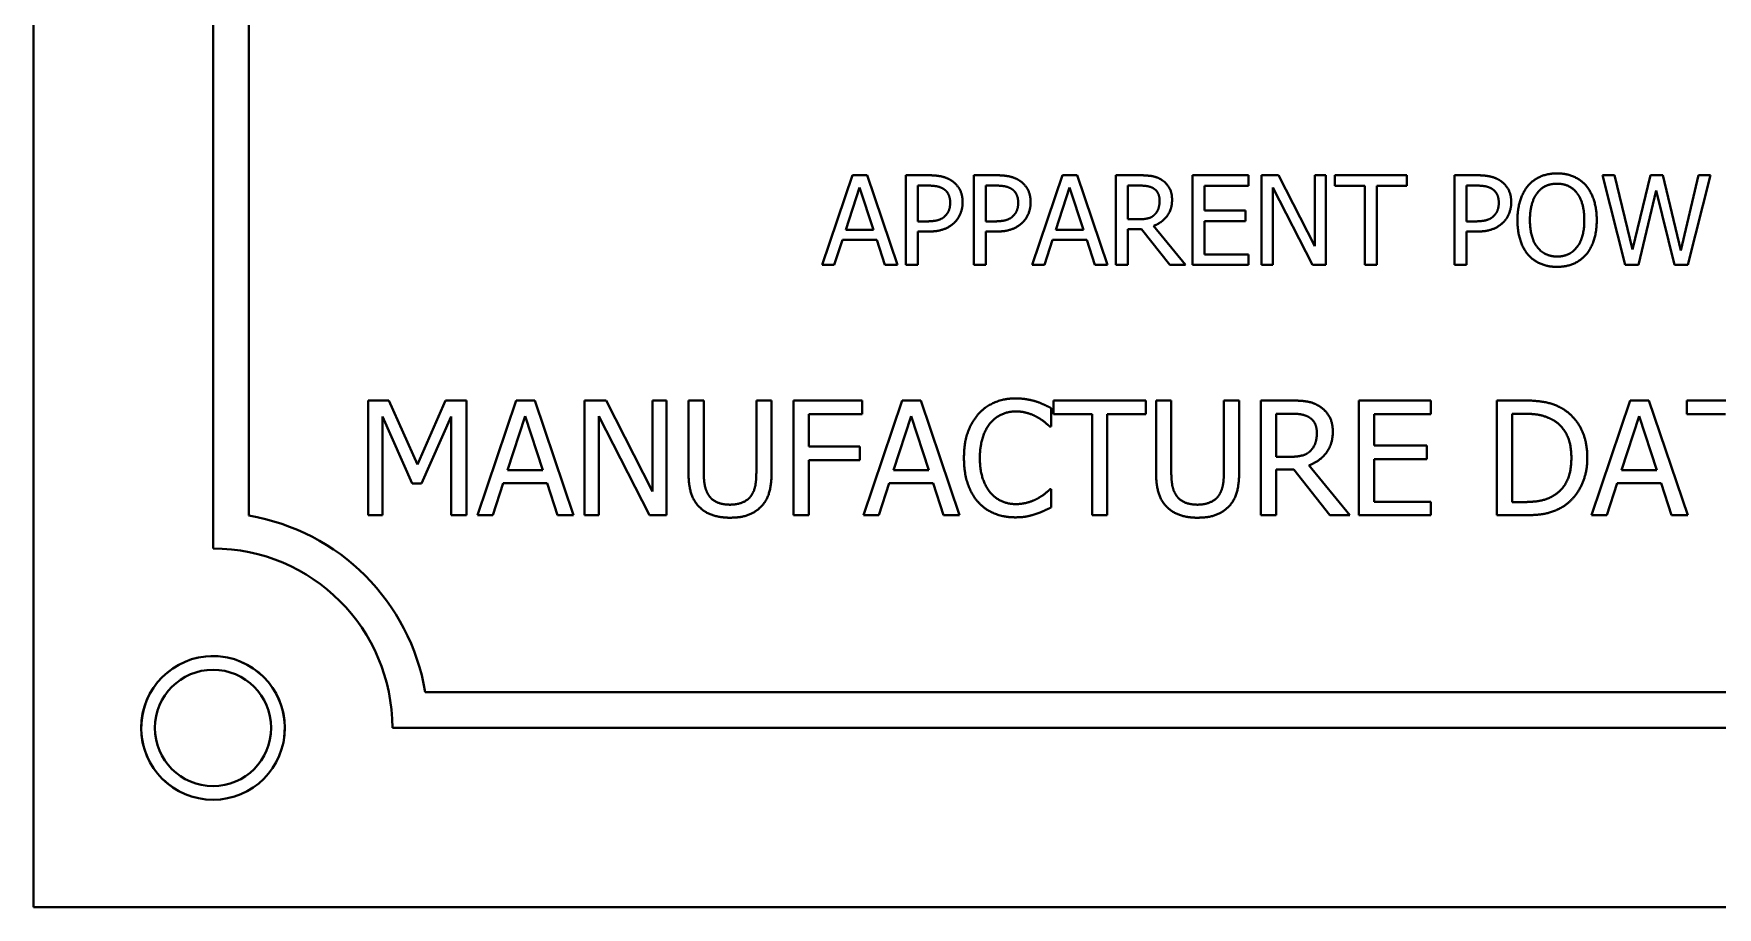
# Model space of a CAD drawing. Header units: inches. Extents: x 6934 to 18973, y 4254 to 7629.
# Drawn here: x 9888.07 to 9935.01, y 5475.74 to 5500.09 of the extents above; entities that cross this region are included whole.
import ezdxf

# ---------------------------------------------------------------- set-up
doc = ezdxf.new("R2010")
doc.units = ezdxf.units.IN
doc.header["$MEASUREMENT"] = 0
doc.layers.add('POWER SUPPLY CASE OUTLINE$0$가시적인 것(ISO)', color=3, linetype='Continuous', lineweight=40, true_color=0x00ff00)
doc.layers.add('POWER SUPPLY CASE OUTLINE$0$가시적인 좁은 것(ISO)', color=3, linetype='Continuous', lineweight=35, true_color=0x00ff00)

msp = doc.modelspace()

# ---------------------------------------------------------------- linework, layer by layer
at = {"layer": 'POWER SUPPLY CASE OUTLINE$0$가시적인 것(ISO)'}
for p, q in [((9888.072, 5475.744), (9888.072, 5570.744)), ((9893.072, 5560.744), (9893.072, 5485.744)), ((9894.072, 5486.66), (9894.072, 5559.828)), ((9910.056, 5493.645), (9910.899, 5496.145)), ((9910.899, 5496.145), (9911.308, 5496.145)), ((9911.308, 5496.145), (9912.151, 5493.645)), ((9912.388, 5496.145), (9913.016, 5496.145)), ((9912.388, 5493.645), (9912.388, 5496.145)), ((9914.284, 5496.145), (9914.912, 5496.145)), ((9914.284, 5493.645), (9914.284, 5496.145)), ((9915.911, 5493.645), (9916.754, 5496.145)), ((9916.754, 5496.145), (9917.163, 5496.145)), ((9917.163, 5496.145), (9918.006, 5493.645)), ((9918.243, 5493.645), (9918.243, 5496.145)), ((9918.243, 5496.145), (9918.887, 5496.145)), ((9920.376, 5493.645), (9920.376, 5496.145)), ((9920.376, 5496.145), (9921.94, 5496.145)), ((9921.94, 5496.145), (9921.94, 5495.849)), ((9922.305, 5493.645), (9922.305, 5496.145)), ((9922.305, 5496.145), (9922.777, 5496.145)), ((9922.777, 5496.145), (9923.784, 5494.165)), ((9923.784, 5494.165), (9923.784, 5496.145)), ((9923.784, 5496.145), (9924.094, 5496.145)), ((9924.094, 5496.145), (9924.094, 5493.645)), ((9924.345, 5495.849), (9924.345, 5496.145)), ((9924.345, 5496.145), (9926.355, 5496.145)), ((9926.355, 5496.145), (9926.355, 5495.849)), ((9927.682, 5493.645), (9927.682, 5496.145)), ((9927.682, 5496.145), (9928.31, 5496.145)), ((9932.441, 5493.645), (9931.802, 5496.145)), ((9931.802, 5496.145), (9932.145, 5496.145)), ((9932.145, 5496.145), (9932.647, 5494.072)), ((9932.647, 5494.072), (9933.146, 5496.145)), ((9933.146, 5496.145), (9933.484, 5496.145)), ((9933.484, 5496.145), (9933.986, 5494.048)), ((9933.986, 5494.048), (9934.487, 5496.145)), ((9934.813, 5496.145), (9934.185, 5493.645)), ((9934.487, 5496.145), (9934.813, 5496.145)), ((9911.095, 5495.804), (9910.71, 5494.627)), ((9911.482, 5494.627), (9911.095, 5495.804)), ((9912.72, 5495.857), (9912.72, 5494.86)), ((9912.996, 5495.857), (9912.72, 5495.857)), ((9914.616, 5495.857), (9914.616, 5494.86)), ((9914.892, 5495.857), (9914.616, 5495.857)), ((9916.95, 5495.804), (9916.565, 5494.627)), ((9917.337, 5494.627), (9916.95, 5495.804)), ((9918.575, 5495.857), (9918.575, 5494.917)), ((9918.905, 5495.857), (9918.575, 5495.857)), ((9921.94, 5495.849), (9920.708, 5495.849)), ((9920.708, 5495.849), (9920.708, 5495.164)), ((9923.721, 5493.645), (9922.615, 5495.8)), ((9922.615, 5495.8), (9922.615, 5493.645)), ((9925.184, 5495.849), (9924.345, 5495.849)), ((9925.184, 5493.645), (9925.184, 5495.849)), ((9925.516, 5495.849), (9925.516, 5493.645)), ((9926.355, 5495.849), (9925.516, 5495.849)), ((9928.289, 5495.857), (9928.014, 5495.857)), ((9928.014, 5495.857), (9928.014, 5494.86)), ((9933.304, 5495.719), (9932.809, 5493.645)), ((9933.812, 5493.645), (9933.304, 5495.719)), ((9912.72, 5494.86), (9912.947, 5494.86)), ((9914.616, 5494.86), (9914.843, 5494.86)), ((9918.575, 5494.917), (9918.867, 5494.917)), ((9919.288, 5494.732), (9920.178, 5493.645)), ((9920.708, 5495.164), (9921.857, 5495.164)), ((9920.708, 5494.868), (9920.708, 5493.94)), ((9921.857, 5494.868), (9920.708, 5494.868)), ((9921.857, 5495.164), (9921.857, 5494.868)), ((9928.014, 5494.86), (9928.241, 5494.86)), ((9910.619, 5494.344), (9910.392, 5493.645)), ((9911.574, 5494.344), (9910.619, 5494.344)), ((9910.71, 5494.627), (9911.482, 5494.627)), ((9911.8, 5493.645), (9911.574, 5494.344)), ((9913.002, 5494.576), (9912.72, 5494.576)), ((9912.72, 5494.576), (9912.72, 5493.645)), ((9914.898, 5494.576), (9914.616, 5494.576)), ((9914.616, 5494.576), (9914.616, 5493.645)), ((9916.474, 5494.344), (9916.247, 5493.645)), ((9917.428, 5494.344), (9916.474, 5494.344)), ((9916.565, 5494.627), (9917.337, 5494.627)), ((9917.655, 5493.645), (9917.428, 5494.344)), ((9918.956, 5494.639), (9918.575, 5494.639)), ((9918.575, 5494.639), (9918.575, 5493.645)), ((9919.746, 5493.645), (9918.956, 5494.639)), ((9928.296, 5494.576), (9928.014, 5494.576)), ((9928.014, 5494.576), (9928.014, 5493.645)), ((9920.708, 5493.94), (9921.94, 5493.94)), ((9921.94, 5493.94), (9921.94, 5493.645)), ((9910.392, 5493.645), (9910.056, 5493.645)), ((9912.151, 5493.645), (9911.8, 5493.645)), ((9912.72, 5493.645), (9912.388, 5493.645)), ((9914.616, 5493.645), (9914.284, 5493.645)), ((9916.247, 5493.645), (9915.911, 5493.645)), ((9918.006, 5493.645), (9917.655, 5493.645)), ((9918.575, 5493.645), (9918.243, 5493.645)), ((9920.178, 5493.645), (9919.746, 5493.645)), ((9921.94, 5493.645), (9920.376, 5493.645)), ((9922.615, 5493.645), (9922.305, 5493.645)), ((9924.094, 5493.645), (9923.721, 5493.645)), ((9925.516, 5493.645), (9925.184, 5493.645)), ((9928.014, 5493.645), (9927.682, 5493.645)), ((9932.809, 5493.645), (9932.441, 5493.645)), ((9934.185, 5493.645), (9933.812, 5493.645)), ((9897.396, 5486.669), (9897.396, 5489.869)), ((9897.396, 5489.869), (9897.977, 5489.869)), ((9897.977, 5489.869), (9898.776, 5488.088)), ((9898.776, 5488.088), (9899.549, 5489.869)), ((9899.549, 5489.869), (9900.14, 5489.869)), ((9900.14, 5489.869), (9900.14, 5486.669)), ((9900.443, 5486.669), (9901.522, 5489.869)), ((9901.522, 5489.869), (9902.046, 5489.869)), ((9902.046, 5489.869), (9903.125, 5486.669)), ((9903.428, 5486.669), (9903.428, 5489.869)), ((9903.428, 5489.869), (9904.032, 5489.869)), ((9904.032, 5489.869), (9905.321, 5487.336)), ((9905.321, 5487.336), (9905.321, 5489.869)), ((9905.321, 5489.869), (9905.718, 5489.869)), ((9905.718, 5489.869), (9905.718, 5486.669)), ((9906.327, 5487.873), (9906.327, 5489.869)), ((9906.327, 5489.869), (9906.753, 5489.869)), ((9906.753, 5489.869), (9906.753, 5487.873)), ((9908.218, 5487.862), (9908.218, 5489.869)), ((9908.218, 5489.869), (9908.643, 5489.869)), ((9908.643, 5489.869), (9908.643, 5487.873)), ((9909.253, 5486.669), (9909.253, 5489.869)), ((9909.253, 5489.869), (9911.166, 5489.869)), ((9911.166, 5489.869), (9911.166, 5489.491)), ((9911.203, 5486.669), (9912.281, 5489.869)), ((9912.281, 5489.869), (9912.805, 5489.869)), ((9912.805, 5489.869), (9913.884, 5486.669)), ((9916.433, 5489.657), (9916.433, 5489.143)), ((9916.503, 5489.491), (9916.503, 5489.869)), ((9916.503, 5489.869), (9919.076, 5489.869)), ((9919.076, 5489.869), (9919.076, 5489.491)), ((9919.361, 5487.873), (9919.361, 5489.869)), ((9919.361, 5489.869), (9919.786, 5489.869)), ((9919.786, 5489.869), (9919.786, 5487.873)), ((9921.251, 5487.862), (9921.251, 5489.869)), ((9921.251, 5489.869), (9921.677, 5489.869)), ((9921.677, 5489.869), (9921.677, 5487.873)), ((9922.286, 5486.669), (9922.286, 5489.869)), ((9922.286, 5489.869), (9923.111, 5489.869)), ((9925.017, 5486.669), (9925.017, 5489.869)), ((9925.017, 5489.869), (9927.018, 5489.869)), ((9927.018, 5489.869), (9927.018, 5489.491)), ((9928.86, 5489.869), (9929.588, 5489.869)), ((9928.86, 5486.669), (9928.86, 5489.869)), ((9931.5, 5486.669), (9932.578, 5489.869)), ((9932.578, 5489.869), (9933.102, 5489.869)), ((9933.102, 5489.869), (9934.181, 5486.669)), ((9934.158, 5489.491), (9934.158, 5489.869)), ((9934.158, 5489.869), (9936.73, 5489.869)), ((9898.62, 5487.551), (9897.793, 5489.426)), ((9897.793, 5489.426), (9897.793, 5486.669)), ((9899.715, 5489.426), (9898.88, 5487.551)), ((9899.715, 5486.669), (9899.715, 5489.426)), ((9901.774, 5489.434), (9901.281, 5487.927)), ((9902.269, 5487.927), (9901.774, 5489.434)), ((9905.241, 5486.669), (9903.825, 5489.428)), ((9903.825, 5489.428), (9903.825, 5486.669)), ((9911.166, 5489.491), (9909.678, 5489.491)), ((9909.678, 5489.491), (9909.678, 5488.588)), ((9912.533, 5489.434), (9912.04, 5487.927)), ((9913.028, 5487.927), (9912.533, 5489.434)), ((9916.433, 5489.143), (9916.399, 5489.143)), ((9917.577, 5489.491), (9916.503, 5489.491)), ((9917.577, 5486.669), (9917.577, 5489.491)), ((9918.002, 5489.491), (9918.002, 5486.669)), ((9919.076, 5489.491), (9918.002, 5489.491)), ((9922.711, 5489.501), (9922.711, 5488.298)), ((9923.134, 5489.501), (9922.711, 5489.501)), ((9927.018, 5489.491), (9925.442, 5489.491)), ((9925.442, 5489.491), (9925.442, 5488.614)), ((9929.609, 5489.501), (9929.285, 5489.501)), ((9929.285, 5489.501), (9929.285, 5487.038)), ((9932.83, 5489.434), (9932.337, 5487.927)), ((9933.325, 5487.927), (9932.83, 5489.434)), ((9935.231, 5489.491), (9934.158, 5489.491)), ((9925.442, 5488.614), (9926.912, 5488.614)), ((9926.912, 5488.614), (9926.912, 5488.236)), ((9909.678, 5488.588), (9911.104, 5488.588)), ((9911.104, 5488.21), (9909.678, 5488.21)), ((9909.678, 5488.21), (9909.678, 5486.669)), ((9911.104, 5488.588), (9911.104, 5488.21)), ((9922.711, 5488.298), (9923.085, 5488.298)), ((9925.442, 5488.236), (9925.442, 5487.048)), ((9926.912, 5488.236), (9925.442, 5488.236)), ((9901.281, 5487.927), (9902.269, 5487.927)), ((9912.04, 5487.927), (9913.028, 5487.927)), ((9923.199, 5487.943), (9922.711, 5487.943)), ((9922.711, 5487.943), (9922.711, 5486.669)), ((9924.21, 5486.669), (9923.199, 5487.943)), ((9923.624, 5488.062), (9924.762, 5486.669)), ((9932.337, 5487.927), (9933.325, 5487.927)), ((9898.88, 5487.551), (9898.62, 5487.551)), ((9901.164, 5487.564), (9900.874, 5486.669)), ((9902.386, 5487.564), (9901.164, 5487.564)), ((9902.676, 5486.669), (9902.386, 5487.564)), ((9911.924, 5487.564), (9911.633, 5486.669)), ((9913.145, 5487.564), (9911.924, 5487.564)), ((9913.435, 5486.669), (9913.145, 5487.564)), ((9916.402, 5487.395), (9916.433, 5487.395)), ((9916.433, 5487.395), (9916.433, 5486.887)), ((9932.22, 5487.564), (9931.93, 5486.669)), ((9933.442, 5487.564), (9932.22, 5487.564)), ((9933.732, 5486.669), (9933.442, 5487.564)), ((9925.442, 5487.048), (9927.018, 5487.048)), ((9927.018, 5487.048), (9927.018, 5486.669)), ((9929.285, 5487.038), (9929.609, 5487.038)), ((9897.793, 5486.669), (9897.396, 5486.669)), ((9900.14, 5486.669), (9899.715, 5486.669)), ((9900.874, 5486.669), (9900.443, 5486.669)), ((9903.125, 5486.669), (9902.676, 5486.669)), ((9903.825, 5486.669), (9903.428, 5486.669)), ((9905.718, 5486.669), (9905.241, 5486.669)), ((9909.678, 5486.669), (9909.253, 5486.669)), ((9911.633, 5486.669), (9911.203, 5486.669)), ((9913.884, 5486.669), (9913.435, 5486.669)), ((9918.002, 5486.669), (9917.577, 5486.669)), ((9922.711, 5486.669), (9922.286, 5486.669)), ((9924.762, 5486.669), (9924.21, 5486.669)), ((9927.018, 5486.669), (9925.017, 5486.669)), ((9929.596, 5486.669), (9928.86, 5486.669)), ((9931.93, 5486.669), (9931.5, 5486.669)), ((9934.181, 5486.669), (9933.732, 5486.669)), ((10027.156, 5481.744), (9898.988, 5481.744)), ((9898.072, 5480.744), (10028.072, 5480.744)), ((10038.072, 5475.744), (9888.072, 5475.744))]:
    msp.add_line(p, q, dxfattribs=at)
for radius in [2.002, 1.621]:
    msp.add_circle((9893.072, 5480.744), radius, dxfattribs=at)
for radius, start, end in [(6, 9.5941, 80.4059), (5, 0, 90)]:
    msp.add_arc((9893.072, 5480.744), radius, start, end, dxfattribs=at)
for points in [[(9913.016, 5496.145), (9913.239, 5496.145), (9913.551, 5496.072), (9913.67, 5495.989)], [(9914.912, 5496.145), (9915.135, 5496.145), (9915.447, 5496.072), (9915.567, 5495.989)], [(9918.887, 5496.145), (9919.102, 5496.145), (9919.392, 5496.098), (9919.523, 5496.013)], [(9928.31, 5496.145), (9928.533, 5496.145), (9928.845, 5496.072), (9928.964, 5495.989)], [(9929.736, 5495.859), (9929.882, 5496.025), (9930.289, 5496.197), (9930.54, 5496.197)], [(9930.54, 5496.197), (9930.796, 5496.197), (9931.205, 5496.019), (9931.347, 5495.859)], [(9913.441, 5495.762), (9913.362, 5495.814), (9913.152, 5495.857), (9912.996, 5495.857)], [(9913.622, 5495.381), (9913.622, 5495.51), (9913.533, 5495.701), (9913.441, 5495.762)], [(9913.67, 5495.989), (9913.81, 5495.893), (9913.968, 5495.6), (9913.968, 5495.391)], [(9915.338, 5495.762), (9915.259, 5495.814), (9915.048, 5495.857), (9914.892, 5495.857)], [(9915.518, 5495.381), (9915.518, 5495.51), (9915.429, 5495.701), (9915.338, 5495.762)], [(9915.567, 5495.989), (9915.706, 5495.893), (9915.864, 5495.6), (9915.864, 5495.391)], [(9919.302, 5495.772), (9919.232, 5495.818), (9919.043, 5495.857), (9918.905, 5495.857)], [(9919.46, 5495.44), (9919.46, 5495.549), (9919.383, 5495.717), (9919.302, 5495.772)], [(9919.523, 5496.013), (9919.655, 5495.928), (9919.807, 5495.662), (9919.807, 5495.466)], [(9928.735, 5495.762), (9928.656, 5495.814), (9928.445, 5495.857), (9928.289, 5495.857)], [(9928.915, 5495.381), (9928.915, 5495.51), (9928.826, 5495.701), (9928.735, 5495.762)], [(9928.964, 5495.989), (9929.104, 5495.893), (9929.262, 5495.6), (9929.262, 5495.391)], [(9929.436, 5494.895), (9929.436, 5495.209), (9929.592, 5495.687), (9929.736, 5495.859)], [(9930.542, 5495.91), (9930.362, 5495.91), (9930.091, 5495.784), (9929.987, 5495.65)], [(9931.095, 5495.65), (9930.996, 5495.78), (9930.717, 5495.91), (9930.542, 5495.91)], [(9931.347, 5495.859), (9931.488, 5495.693), (9931.646, 5495.207), (9931.646, 5494.895)], [(9913.48, 5495.01), (9913.555, 5495.085), (9913.622, 5495.261), (9913.622, 5495.381)], [(9913.968, 5495.391), (9913.968, 5495.229), (9913.853, 5494.937), (9913.749, 5494.836)], [(9915.376, 5495.01), (9915.451, 5495.085), (9915.518, 5495.261), (9915.518, 5495.381)], [(9915.864, 5495.391), (9915.864, 5495.229), (9915.749, 5494.937), (9915.646, 5494.836)], [(9919.807, 5495.466), (9919.807, 5495.192), (9919.527, 5494.822), (9919.288, 5494.732)], [(9919.319, 5495.047), (9919.392, 5495.115), (9919.46, 5495.31), (9919.46, 5495.44)], [(9928.774, 5495.01), (9928.849, 5495.085), (9928.915, 5495.261), (9928.915, 5495.381)], [(9929.262, 5495.391), (9929.262, 5495.229), (9929.146, 5494.937), (9929.043, 5494.836)], [(9929.987, 5495.65), (9929.888, 5495.523), (9929.783, 5495.138), (9929.783, 5494.895)], [(9931.3, 5494.895), (9931.3, 5495.142), (9931.193, 5495.525), (9931.095, 5495.65)], [(9912.947, 5494.86), (9913.15, 5494.86), (9913.399, 5494.925), (9913.48, 5495.01)], [(9913.749, 5494.836), (9913.62, 5494.708), (9913.269, 5494.576), (9913.002, 5494.576)], [(9914.843, 5494.86), (9915.046, 5494.86), (9915.295, 5494.925), (9915.376, 5495.01)], [(9915.646, 5494.836), (9915.516, 5494.708), (9915.165, 5494.576), (9914.898, 5494.576)], [(9918.867, 5494.917), (9919.011, 5494.917), (9919.24, 5494.968), (9919.319, 5495.047)], [(9928.241, 5494.86), (9928.443, 5494.86), (9928.693, 5494.925), (9928.774, 5495.01)], [(9929.043, 5494.836), (9928.913, 5494.708), (9928.563, 5494.576), (9928.296, 5494.576)], [(9929.734, 5493.932), (9929.59, 5494.098), (9929.436, 5494.587), (9929.436, 5494.895)], [(9929.783, 5494.895), (9929.783, 5494.402), (9930.196, 5493.88), (9930.542, 5493.88)], [(9930.542, 5493.88), (9930.889, 5493.88), (9931.3, 5494.402), (9931.3, 5494.895)], [(9931.646, 5494.895), (9931.646, 5494.591), (9931.492, 5494.098), (9931.347, 5493.932)], [(9930.54, 5493.592), (9930.287, 5493.592), (9929.882, 5493.764), (9929.734, 5493.932)], [(9931.347, 5493.932), (9931.193, 5493.758), (9930.785, 5493.592), (9930.54, 5493.592)], [(9914.405, 5489.486), (9914.597, 5489.701), (9915.121, 5489.926), (9915.445, 5489.926)], [(9915.442, 5489.563), (9915.238, 5489.563), (9914.872, 5489.395), (9914.735, 5489.234)], [(9916.039, 5489.41), (9915.917, 5489.478), (9915.629, 5489.563), (9915.442, 5489.563)], [(9915.445, 5489.926), (9915.606, 5489.926), (9915.889, 5489.88), (9916.008, 5489.843)], [(9916.008, 5489.843), (9916.112, 5489.81), (9916.327, 5489.714), (9916.433, 5489.657)], [(9923.111, 5489.869), (9923.385, 5489.869), (9923.756, 5489.81), (9923.925, 5489.701)], [(9923.925, 5489.701), (9924.093, 5489.592), (9924.288, 5489.252), (9924.288, 5489.001)], [(9929.588, 5489.869), (9930.04, 5489.869), (9930.553, 5489.734), (9930.735, 5489.615)], [(9930.735, 5489.615), (9931.043, 5489.41), (9931.383, 5488.734), (9931.383, 5488.267)], [(9914.006, 5488.267), (9914.006, 5488.669), (9914.211, 5489.265), (9914.405, 5489.486)], [(9914.735, 5489.234), (9914.6, 5489.071), (9914.449, 5488.575), (9914.449, 5488.267)], [(9916.399, 5489.143), (9916.342, 5489.195), (9916.166, 5489.34), (9916.039, 5489.41)], [(9923.642, 5489.392), (9923.551, 5489.452), (9923.31, 5489.501), (9923.134, 5489.501)], [(9923.844, 5488.967), (9923.844, 5489.107), (9923.746, 5489.322), (9923.642, 5489.392)], [(9930.454, 5489.309), (9930.283, 5489.41), (9929.897, 5489.501), (9929.609, 5489.501)], [(9930.939, 5488.272), (9930.939, 5488.64), (9930.696, 5489.161), (9930.454, 5489.309)], [(9924.288, 5489.001), (9924.288, 5488.651), (9923.93, 5488.176), (9923.624, 5488.062)], [(9923.663, 5488.464), (9923.756, 5488.552), (9923.844, 5488.801), (9923.844, 5488.967)], [(9914.408, 5487.032), (9914.216, 5487.24), (9914.006, 5487.862), (9914.006, 5488.267)], [(9914.449, 5488.267), (9914.449, 5487.937), (9914.607, 5487.463), (9914.745, 5487.299)], [(9923.085, 5488.298), (9923.269, 5488.298), (9923.562, 5488.363), (9923.663, 5488.464)], [(9930.493, 5487.25), (9930.716, 5487.401), (9930.939, 5487.899), (9930.939, 5488.272)], [(9931.383, 5488.267), (9931.383, 5487.828), (9931.028, 5487.123), (9930.729, 5486.926)], [(9906.633, 5486.898), (9906.465, 5487.064), (9906.327, 5487.53), (9906.327, 5487.873)], [(9906.753, 5487.873), (9906.753, 5487.65), (9906.81, 5487.349), (9906.89, 5487.227)], [(9908.08, 5487.227), (9908.161, 5487.349), (9908.218, 5487.647), (9908.218, 5487.862)], [(9908.643, 5487.873), (9908.643, 5487.538), (9908.508, 5487.061), (9908.337, 5486.898)], [(9919.667, 5486.898), (9919.498, 5487.064), (9919.361, 5487.53), (9919.361, 5487.873)], [(9919.786, 5487.873), (9919.786, 5487.65), (9919.843, 5487.349), (9919.924, 5487.227)], [(9921.114, 5487.227), (9921.194, 5487.349), (9921.251, 5487.647), (9921.251, 5487.862)], [(9921.677, 5487.873), (9921.677, 5487.538), (9921.542, 5487.061), (9921.371, 5486.898)], [(9906.89, 5487.227), (9906.976, 5487.097), (9907.271, 5486.965), (9907.484, 5486.965)], [(9907.484, 5486.965), (9907.684, 5486.965), (9907.995, 5487.097), (9908.08, 5487.227)], [(9914.745, 5487.299), (9914.88, 5487.141), (9915.24, 5486.981), (9915.442, 5486.981)], [(9916.062, 5487.139), (9916.179, 5487.206), (9916.353, 5487.346), (9916.402, 5487.395)], [(9919.924, 5487.227), (9920.009, 5487.097), (9920.305, 5486.965), (9920.517, 5486.965)], [(9920.517, 5486.965), (9920.717, 5486.965), (9921.028, 5487.097), (9921.114, 5487.227)], [(9929.609, 5487.038), (9929.892, 5487.038), (9930.32, 5487.128), (9930.493, 5487.25)], [(9907.484, 5486.602), (9907.201, 5486.602), (9906.781, 5486.75), (9906.633, 5486.898)], [(9908.337, 5486.898), (9908.184, 5486.747), (9907.78, 5486.602), (9907.484, 5486.602)], [(9915.437, 5486.612), (9915.126, 5486.612), (9914.6, 5486.822), (9914.408, 5487.032)], [(9915.442, 5486.981), (9915.627, 5486.981), (9915.94, 5487.071), (9916.062, 5487.139)], [(9916.433, 5486.887), (9916.327, 5486.838), (9916.14, 5486.747), (9916.008, 5486.706)], [(9920.517, 5486.602), (9920.235, 5486.602), (9919.815, 5486.75), (9919.667, 5486.898)], [(9921.371, 5486.898), (9921.218, 5486.747), (9920.813, 5486.602), (9920.517, 5486.602)], [(9930.729, 5486.926), (9930.486, 5486.773), (9929.985, 5486.669), (9929.596, 5486.669)], [(9916.008, 5486.706), (9915.868, 5486.659), (9915.629, 5486.612), (9915.437, 5486.612)]]:
    msp.add_open_spline(points, degree=2, dxfattribs=at)
at = {"layer": 'POWER SUPPLY CASE OUTLINE$0$가시적인 좁은 것(ISO)'}
msp.add_arc((9893.072, 5480.744), 2, 350, 260, dxfattribs=at)

doc.saveas('drawing.dxf')
